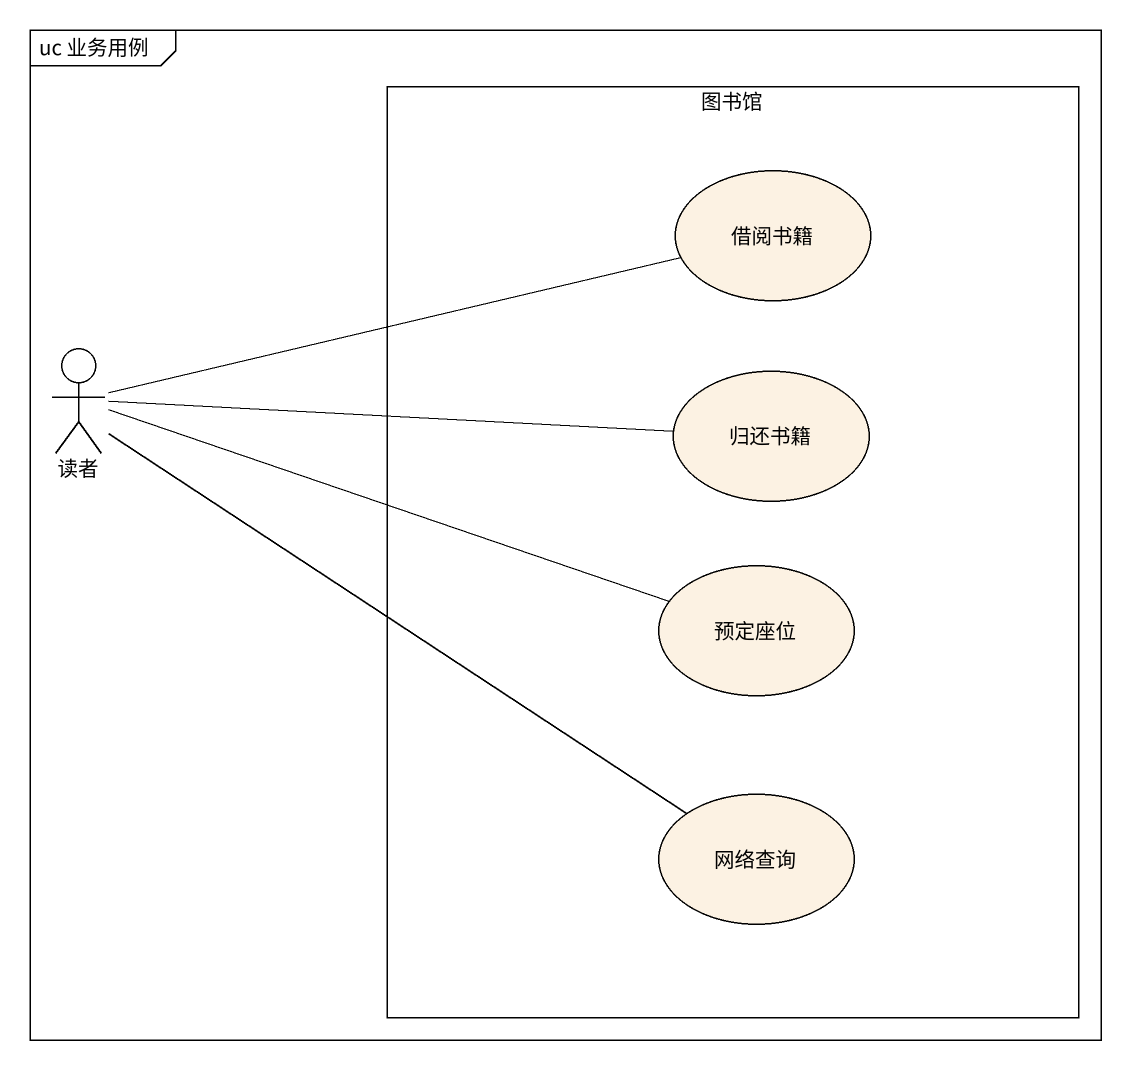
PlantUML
@startuml
mainframe uc 业务用例
rectangle 图书馆 {
  usecase 借阅书籍
  usecase 归还书籍
  usecase 预定座位
  usecase 网络查询
}
actor 读者
读者 -right- 借阅书籍
读者 -right- 归还书籍
读者 -right- 预定座位
读者 -- 网络查询
@enduml
